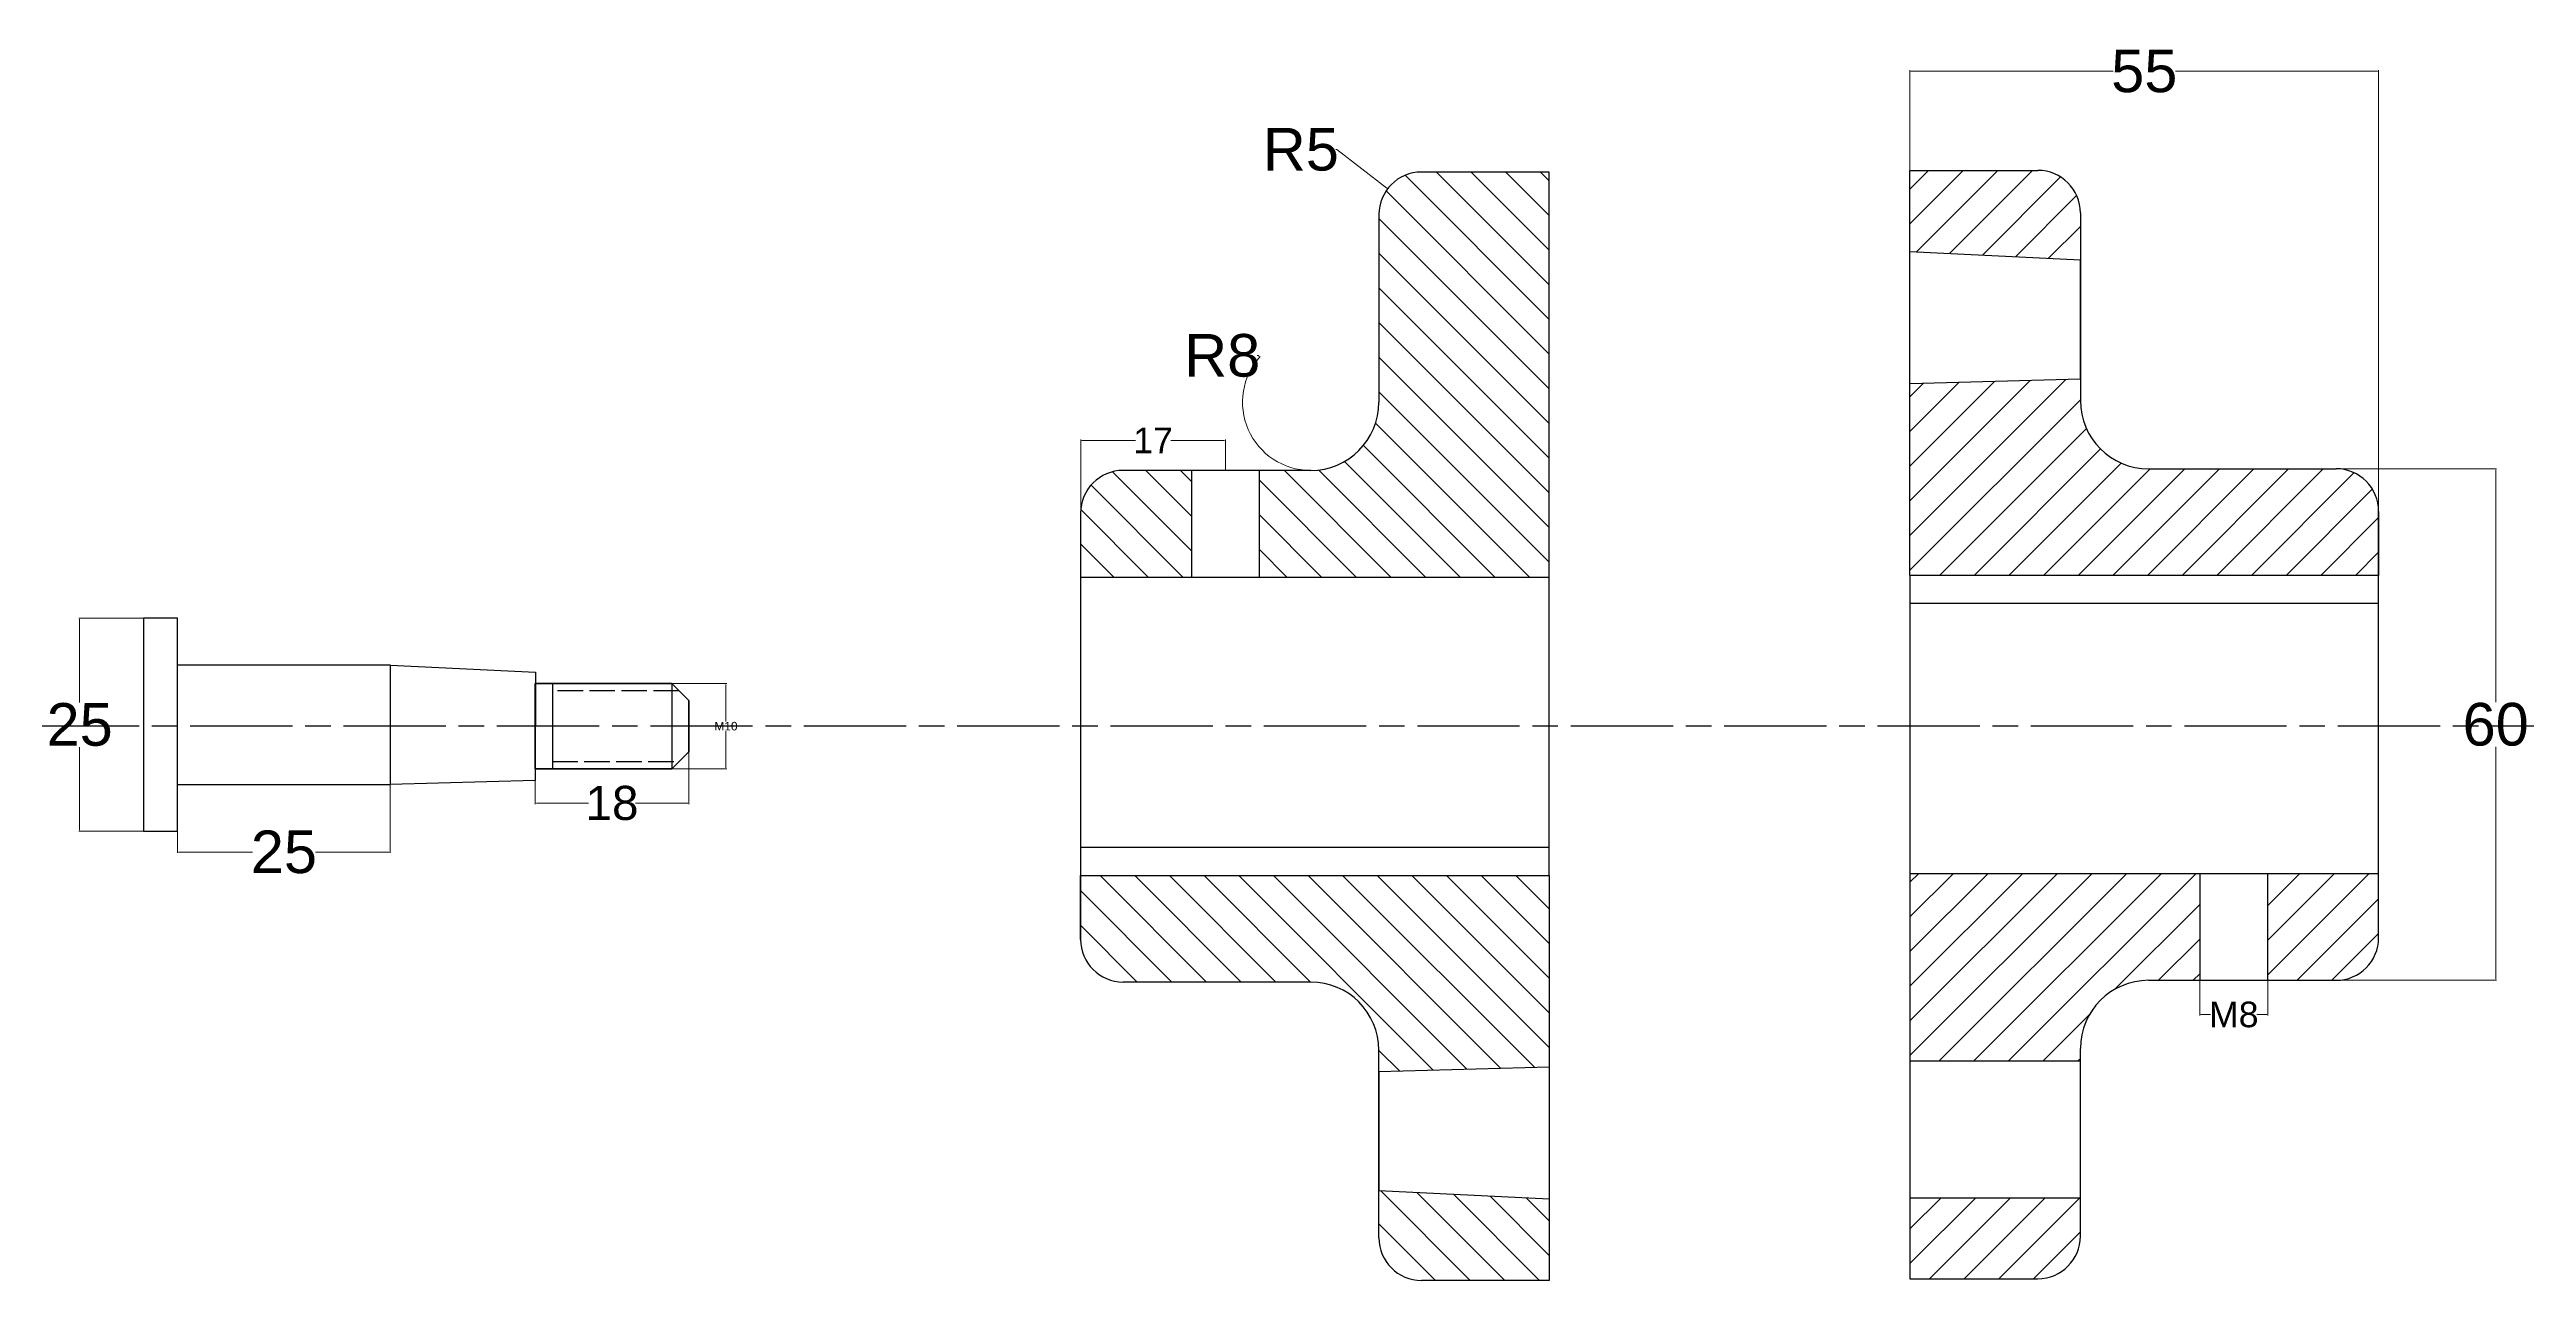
# Model space of a CAD drawing. Header units: inches. Extents: x -957 to 100, y -481 to 97.
# Drawn here: x -707.3 to -416.6, y -47.7 to 96.6 of the extents above; entities that cross this region are included whole.
import ezdxf

# ---------------------------------------------------------------- set-up
doc = ezdxf.new("R2010")
doc.units = ezdxf.units.IN
doc.header["$MEASUREMENT"] = 0
doc.linetypes.add('AM_ISO02W050x2', pattern=[3.75, 3, -0.75])
doc.linetypes.add('AM_ISO08W050', pattern=[18, 12, -1.5, 3, -1.5])
doc.layers.add('AM_5', color=3, linetype='Continuous', lineweight=15)
doc.styles.get("Standard").update_dxf_attribs({"font": 'arial.ttf'})
doc.dimstyles.new('AM_ANSI$0', dxfattribs={"dimtxt": 0.12, "dimasz": 0.12, "dimexe": 0.1, "dimexo": 0.05, "dimgap": 0.06, "dimtad": 0, "dimtih": 1, "dimtoh": 1, "dimdec": 4, "dimzin": 7, "dimdsep": 46, "dimtxsty": 'Standard', "dimcen": 0, "dimclrd": 256, "dimclre": 256, "dimclrt": 2, "dimadec": 0, "dimazin": 2, "dimtp": 0.1, "dimtm": 0.1, "dimtfac": 0.71, "dimtdec": 4, "dimtofl": 0, "dimtmove": 0, "dimatfit": 3, "dimfxl": 1, "dimtolj": 1, "dimtzin": 7, "dimlwd": -1, "dimlwe": -1, "dimarcsym": 1})
doc.dimstyles.new('AM_ANSI$4', dxfattribs={"dimtxt": 0.12, "dimasz": 0.12, "dimexe": 0.1, "dimexo": 0.05, "dimgap": 0.06, "dimtad": 0, "dimtih": 1, "dimtoh": 1, "dimdec": 4, "dimzin": 7, "dimdsep": 46, "dimtxsty": 'Standard', "dimcen": 0, "dimclrd": 256, "dimclre": 256, "dimclrt": 2, "dimadec": 0, "dimazin": 2, "dimtp": 0.1, "dimtm": 0.1, "dimtfac": 0.71, "dimtdec": 4, "dimtofl": 0, "dimtmove": 0, "dimatfit": 0, "dimfxl": 1, "dimtolj": 1, "dimtzin": 7, "dimlwd": -1, "dimlwe": -1, "dimarcsym": 1})

# ---------------------------------------------------------------- blocks, each defined once
blk = doc.blocks.new('*D23')
at = {"layer": 'AM_5', "linetype": 'ByBlock', "transparency": 16777216}
for p, q in [((-696.2841631009156, 29.93478716044967), (-703.8213110821001, 29.93478716044967)), ((-703.7213110821001, 29.81478716044967), (-703.7213110821001, 20.04765209905812)), ((-703.7213110821001, 5.05478716044966), (-703.7213110821001, 14.82192222184121)), ((-696.2841631009156, 4.934787160449661), (-703.8213110821001, 4.93478716044966))]:
    blk.add_line(p, q, dxfattribs=at)
at = {"layer": 'AM_5', "transparency": 16777216}
for points in [[(-703.7413110821001, 29.81478716044967), (-703.7013110821001, 29.81478716044967), (-703.7213110821001, 29.93478716044967)], [(-703.7413110821001, 5.05478716044966), (-703.7013110821001, 5.05478716044966), (-703.7213110821001, 4.93478716044966)]]:
    blk.add_solid(points, dxfattribs=at)
at = {"layer": 'Defpoints', "color": 0, "transparency": 16777216}
for p in [(-696.2341631009157, 29.93478716044967), (-703.7213110821001, 4.93478716044966), (-696.2341631009157, 4.934787160449661)]:
    blk.add_point(p, dxfattribs=at)
at = {"layer": 'AM_5', "color": 2, "transparency": 16777216, "insert": (-703.7213110821, 17.43478716044986), "char_height": 0.12, "attachment_point": 5}
blk.add_mtext('\\A1;{\\H5;25}', dxfattribs=at)
blk = doc.blocks.new('*D24')
at = {"layer": 'AM_5', "linetype": 'ByBlock', "transparency": 16777216}
for p, q in [((-692.2341631009155, 10.38478716044966), (-692.2341631009155, 2.395571501308419)), ((-667.2701634730945, 10.38424242467119), (-667.2701634730945, 2.395571501308419)), ((-692.1141631009154, 2.495571501308419), (-683.4547280891878, 2.495571501308419)), ((-667.3901634730945, 2.495571501308419), (-676.0495984848222, 2.495571501308419))]:
    blk.add_line(p, q, dxfattribs=at)
at = {"layer": 'AM_5', "transparency": 16777216}
for points in [[(-692.1141631009154, 2.515571501308419), (-692.1141631009154, 2.475571501308419), (-692.2341631009155, 2.495571501308419)], [(-667.3901634730945, 2.515571501308419), (-667.3901634730945, 2.475571501308419), (-667.2701634730945, 2.495571501308419)]]:
    blk.add_solid(points, dxfattribs=at)
at = {"layer": 'Defpoints', "color": 0, "transparency": 16777216}
for p in [(-692.2341631009155, 10.43478716044966), (-667.2701634730945, 10.4342424246712), (-667.2701634730945, 2.495571501308419)]:
    blk.add_point(p, dxfattribs=at)
at = {"layer": 'AM_5', "color": 2, "transparency": 16777216, "insert": (-679.752163287005, 2.495571501308419), "char_height": 0.12, "attachment_point": 5}
blk.add_mtext('\\A1;{\\H5;25}', dxfattribs=at)
blk = doc.blocks.new('*D26')
at = {"layer": 'AM_5', "linetype": 'ByBlock', "transparency": 16777216}
for p, q in [((-650.2521632870048, 12.20872889163067), (-650.2521632870048, 8.136018135959072)), ((-632.2521632870048, 14.20872889163053), (-632.2521632870048, 8.136018135959072)), ((-650.1321632870048, 8.236018135959071), (-643.9929272706337, 8.236018135959071)), ((-632.3721632870048, 8.236018135959071), (-638.5113993033759, 8.236018135959071))]:
    blk.add_line(p, q, dxfattribs=at)
at = {"layer": 'AM_5', "transparency": 16777216}
for points in [[(-650.1321632870048, 8.25601813595907), (-650.1321632870048, 8.216018135959072), (-650.2521632870048, 8.236018135959071)], [(-632.3721632870048, 8.25601813595907), (-632.3721632870048, 8.216018135959072), (-632.2521632870048, 8.236018135959071)]]:
    blk.add_solid(points, dxfattribs=at)
at = {"layer": 'Defpoints', "color": 0, "transparency": 16777216}
for p in [(-650.2521632870048, 12.25872889163067), (-632.2521632870048, 14.25872889163053), (-650.2521632870048, 8.236018135959071)]:
    blk.add_point(p, dxfattribs=at)
at = {"layer": 'AM_5', "color": 2, "transparency": 16777216, "insert": (-641.2521632870048, 8.236018135959071), "char_height": 0.12, "attachment_point": 5}
blk.add_mtext('\\A1;{\\H4;18}', dxfattribs=at)
blk = doc.blocks.new('*D27')
at = {"layer": 'AM_5', "linetype": 'ByBlock', "transparency": 16777216}
for p, q in [((-634.2021632870051, 22.25872889163067), (-627.7785592240024, 22.25872889163068)), ((-627.8785592240024, 22.13872889163068), (-627.8785592240024, 17.82930187935237)), ((-627.8785592240024, 12.37872889163068), (-627.8785592240024, 16.68815590390899)), ((-634.202163287005, 12.25872889163068), (-627.7785592240024, 12.25872889163068))]:
    blk.add_line(p, q, dxfattribs=at)
at = {"layer": 'AM_5', "transparency": 16777216}
for points in [[(-627.8985592240024, 22.13872889163068), (-627.8585592240024, 22.13872889163068), (-627.8785592240024, 22.25872889163068)], [(-627.8985592240024, 12.37872889163068), (-627.8585592240024, 12.37872889163068), (-627.8785592240024, 12.25872889163068)]]:
    blk.add_solid(points, dxfattribs=at)
at = {"layer": 'Defpoints', "color": 0, "transparency": 16777216}
for p in [(-634.252163287005, 22.25872889163067), (-634.2521632870049, 12.25872889163068), (-627.8785592240024, 12.25872889163068)]:
    blk.add_point(p, dxfattribs=at)
at = {"layer": 'AM_5', "color": 2, "transparency": 16777216, "insert": (-627.8785592240023, 17.25872889163085), "char_height": 0.12, "attachment_point": 5}
blk.add_mtext('\\A1;{\\H1;M10}', dxfattribs=at)
blk = doc.blocks.new('*D29')
at = {"layer": 'AM_5', "linetype": 'ByBlock', "transparency": 16777216}
for p, q in [((-488.9531392800518, 82.50567314506456), (-488.9531392800518, 94.18678908399997)), ((-488.8331392800518, 94.08678908399997), (-465.1130710672278, 94.08678908399997)), ((-434.0731392800518, 94.08678908399997), (-457.7932074928758, 94.08678908399997)), ((-433.9531392800518, 42.50567314506456), (-433.9531392800518, 94.18678908399997))]:
    blk.add_line(p, q, dxfattribs=at)
at = {"layer": 'AM_5', "transparency": 16777216}
for points in [[(-488.8331392800518, 94.10678908399997), (-488.8331392800518, 94.06678908399998), (-488.9531392800518, 94.08678908399997)], [(-434.0731392800518, 94.10678908399997), (-434.0731392800518, 94.06678908399998), (-433.9531392800518, 94.08678908399997)]]:
    blk.add_solid(points, dxfattribs=at)
at = {"layer": 'Defpoints', "color": 0, "transparency": 16777216}
for p in [(-433.9531392800518, 94.08678908399997), (-488.9531392800518, 82.45567314506457), (-433.9531392800518, 42.45567314506457)]:
    blk.add_point(p, dxfattribs=at)
at = {"layer": 'AM_5', "color": 2, "transparency": 16777216, "insert": (-461.4531392800518, 94.08678908399997), "char_height": 0.12, "attachment_point": 5}
blk.add_mtext('\\A1;{\\H5;55}', dxfattribs=at)
blk = doc.blocks.new('*D30')
at = {"layer": 'AM_5', "linetype": 'ByBlock', "transparency": 16777216}
for p, q in [((-454.9531392800518, -12.59432685493544), (-454.9531392800518, -16.66449302424744)), ((-446.9531392800518, -12.59432685493544), (-446.9531392800518, -16.66449302424744)), ((-454.8331392800518, -16.56449302424744), (-453.6765089935579, -16.56449302424744)), ((-447.0731392800518, -16.56449302424744), (-448.2297695665457, -16.56449302424744))]:
    blk.add_line(p, q, dxfattribs=at)
at = {"layer": 'AM_5', "transparency": 16777216}
for points in [[(-454.8331392800518, -16.54449302424744), (-454.8331392800518, -16.58449302424744), (-454.9531392800518, -16.56449302424744)], [(-447.0731392800518, -16.54449302424744), (-447.0731392800518, -16.58449302424744), (-446.9531392800518, -16.56449302424744)]]:
    blk.add_solid(points, dxfattribs=at)
at = {"layer": 'Defpoints', "color": 0, "transparency": 16777216}
for p in [(-454.9531392800518, -12.54432685493543), (-446.9531392800518, -12.54432685493543), (-446.9531392800518, -16.56449302424744)]:
    blk.add_point(p, dxfattribs=at)
at = {"layer": 'AM_5', "color": 2, "transparency": 16777216, "insert": (-450.9531392800518, -16.56449302424744), "char_height": 0.12, "attachment_point": 5}
blk.add_mtext('\\A1;{\\H3;M8}', dxfattribs=at)
blk = doc.blocks.new('*D31')
at = {"layer": 'AM_5', "linetype": 'ByBlock', "transparency": 16777216}
for p, q in [((-438.903139280052, 47.45567314506458), (-420.1188529399936, 47.45567314506459)), ((-420.2188529399937, 47.33567314506459), (-420.2188529399937, 20.06853808367304)), ((-420.2188529399937, -12.42432685493544), (-420.2188529399937, 14.84280820645612)), ((-438.903139280052, -12.54432685493544), (-420.1188529399936, -12.54432685493544))]:
    blk.add_line(p, q, dxfattribs=at)
at = {"layer": 'AM_5', "transparency": 16777216}
for points in [[(-420.2388529399936, 47.33567314506459), (-420.1988529399937, 47.33567314506459), (-420.2188529399937, 47.45567314506459)], [(-420.2388529399936, -12.42432685493544), (-420.1988529399937, -12.42432685493544), (-420.2188529399937, -12.54432685493544)]]:
    blk.add_solid(points, dxfattribs=at)
at = {"layer": 'Defpoints', "color": 0, "transparency": 16777216}
for p in [(-438.953139280052, 47.45567314506458), (-438.953139280052, -12.54432685493544), (-420.2188529399937, -12.54432685493544)]:
    blk.add_point(p, dxfattribs=at)
at = {"layer": 'AM_5', "color": 2, "transparency": 16777216, "insert": (-420.2188529399936, 17.45567314506469), "char_height": 0.12, "attachment_point": 5}
blk.add_mtext('\\A1;{\\H5;60}', dxfattribs=at)
blk = doc.blocks.new('*D33')
at = {"layer": 'AM_5', "linetype": 'ByBlock', "transparency": 16777216}
for p, q in [((-565.4332465602043, 60.72492266538296), (-565.5532465602043, 60.72492266538299)), ((-565.3434518966822, 60.64531790168729), (-565.4332465602043, 60.72492266538296))]:
    blk.add_line(p, q, dxfattribs=at)
blk.add_arc((-559.2673463317059, 55.2587288916306), 8, 137.7261732669743, 269.6419013780433, dxfattribs=at)
at = {"layer": 'AM_5', "transparency": 16777216}
blk.add_solid([(-565.3301844360662, 60.66028367894091), (-565.3567193572981, 60.63035212443367), (-565.2536572331603, 60.56571313799185)], dxfattribs=at)
at = {"layer": 'Defpoints', "color": 0, "transparency": 16777216}
for p in [(-565.2536572331603, 60.56571313799185), (-559.2673463317059, 55.2587288916306)]:
    blk.add_point(p, dxfattribs=at)
at = {"layer": 'AM_5', "color": 2, "transparency": 16777216, "insert": (-569.6497404210502, 60.72492266538299), "char_height": 0.12, "attachment_point": 5}
blk.add_mtext('\\A1;{\\H5;R8}', dxfattribs=at)
blk = doc.blocks.new('*D35')
at = {"layer": 'AM_5', "linetype": 'ByBlock', "transparency": 16777216}
for p, q in [((-556.1947544845088, 84.89289398821691), (-556.3147544845089, 84.89289398821694)), ((-550.326036080884, 80.37985649554602), (-556.1947544845088, 84.89289398821691))]:
    blk.add_line(p, q, dxfattribs=at)
at = {"layer": 'AM_5', "transparency": 16777216}
blk.add_solid([(-550.3138441761813, 80.39571075237873), (-550.3382279855869, 80.36400223871331), (-550.2309105398876, 80.30670506732926)], dxfattribs=at)
at = {"layer": 'Defpoints', "color": 0, "transparency": 16777216}
for p in [(-550.2309105398876, 80.30670506732926), (-546.267346331706, 77.25872889163062)]:
    blk.add_point(p, dxfattribs=at)
at = {"layer": 'AM_5', "color": 2, "transparency": 16777216, "insert": (-560.4248909101568, 84.892893988217), "char_height": 0.12, "attachment_point": 5}
blk.add_mtext('\\A1;{\\H5;R5}', dxfattribs=at)
blk = doc.blocks.new('*D37')
at = {"layer": 'AM_5', "linetype": 'ByBlock', "transparency": 16777216}
for p, q in [((-586.254394258941, 42.66838563278886), (-586.254394258941, 50.88396897275616)), ((-586.134394258941, 50.78396897275616), (-579.8283737059646, 50.78396897275616)), ((-569.387346331706, 50.78396897275616), (-575.6933668846823, 50.78396897275616)), ((-569.267346331706, 47.30872889163065), (-569.267346331706, 50.88396897275616))]:
    blk.add_line(p, q, dxfattribs=at)
at = {"layer": 'AM_5', "transparency": 16777216}
for points in [[(-586.134394258941, 50.80396897275616), (-586.134394258941, 50.76396897275615), (-586.254394258941, 50.78396897275616)], [(-569.387346331706, 50.80396897275616), (-569.387346331706, 50.76396897275615), (-569.267346331706, 50.78396897275616)]]:
    blk.add_solid(points, dxfattribs=at)
at = {"layer": 'Defpoints', "color": 0, "transparency": 16777216}
for p in [(-586.254394258941, 50.78396897275616), (-569.267346331706, 47.25872889163065), (-586.254394258941, 42.61838563278886)]:
    blk.add_point(p, dxfattribs=at)
at = {"layer": 'AM_5', "color": 2, "transparency": 16777216, "insert": (-577.7608702953235, 50.78396897275616), "char_height": 0.12, "attachment_point": 5}
blk.add_mtext('\\A1;{\\H3;17}', dxfattribs=at)

msp = doc.modelspace()

# ---------------------------------------------------------------- hatches: boundary and pattern name
h = msp.add_hatch()
h.set_pattern_fill('ANSI31', color=256, scale=23, angle=90)
h.set_pattern_definition([(135, (45.98481695529881, 0), (-2.032931995911324, -2.032931995911324), [])])
h.paths.add_polyline_path([(-531.267346331706, 82.25872889163065), (-546.267346331706, 82.25872889163065, 0.4142135623730951), (-551.267346331706, 77.25872889163065), (-551.267346331706, 55.25872889163065, -0.4142135623730951), (-559.267346331706, 47.25872889163065), (-565.267346331706, 47.25872889163065), (-565.267346331706, 34.75872889163065), (-531.267346331706, 34.75872889163065)])
h.paths.add_polyline_path([(-581.267346331706, 47.25872889163065, 0.4142135623730951), (-586.267346331706, 42.25872889163065), (-586.267346331706, 34.75872889163065), (-573.267346331706, 34.75872889163065), (-573.267346331706, 47.25872889163065)])
h.paths.add_polyline_path([(-586.267346331706, -0.2412711083693466), (-586.267346331706, -7.741271108369347, 0.4142135623730951), (-581.267346331706, -12.74127110836935), (-559.267346331706, -12.74127110836935, -0.4142135623730951), (-551.267346331706, -20.74127110836935), (-551.267346331706, -23.24127110836932), (-531.267346331706, -22.68558116467311), (-531.267346331706, -0.2412711083693608)])
edge = h.paths.add_edge_path()
edge.add_arc((-546.267346331706, -42.74127110836926), 5.000000000000085, 180.000000000001, 270)
edge.add_line((-546.267346331706, -47.74127110836935), (-531.267346331706, -47.74127110836936))
edge.add_line((-531.267346331706, -47.74127110836936), (-531.267346331706, -38.21057493660619))
edge.add_line((-531.267346331706, -38.21057493660619), (-551.267346331706, -37.2412711083693))
edge.add_line((-551.267346331706, -37.2412711083693), (-551.2673463317061, -42.74127110836935))
h = msp.add_hatch()
h.set_pattern_fill('ANSI31', color=256, scale=23)
h.set_pattern_definition([(45, (0, 0), (-2.032931995911324, 2.032931995911324), [])])
h.paths.add_polyline_path([(-473.9531392800518, 82.45567314506457), (-488.9531392800518, 82.45567314506457), (-488.9531392800518, 72.9249769733014), (-468.9531392800518, 71.95567314506454), (-468.9531392800518, 77.45567314506457, 0.4142135623730951)])
h.paths.add_polyline_path([(-468.9531392800518, 55.45567314506457), (-468.9531392800518, 57.95567314506454), (-488.9531392800518, 57.39998320136831), (-488.9531392800518, 34.95567314506457), (-433.9531392800518, 34.95567314506456), (-433.9531392800518, 42.45567314506457, 0.4142135623730951), (-438.9531392800518, 47.45567314506457), (-460.9531392800518, 47.45567314506457, -0.4142135623730951)])
h.paths.add_polyline_path([(-460.9531392800518, -12.54432685493543), (-454.9531392800518, -12.54432685493543), (-454.9531392800518, -0.04432685493543431), (-488.9531392800518, -0.04432685493543431), (-488.9531392800518, -22.04432685493548), (-468.9531392800518, -22.04432685493549), (-468.9531392800518, -20.54432685493543, -0.4142135623730953)])
h.paths.add_polyline_path([(-433.9531392800518, -7.544326854935434), (-433.9531392800518, -0.04432685493543431), (-446.9531392800518, -0.04432685493543431), (-446.9531392800518, -12.54432685493543), (-438.9531392800518, -12.54432685493543, 0.4142135623730951)])
edge = h.paths.add_edge_path()
edge.add_arc((-473.9531392800519, -42.54432685493536), 5.000000000000057, 270.0000000000015, 360)
edge.add_line((-468.9531392800518, -42.54432685493543), (-468.9531392800518, -38.04432685493549))
edge.add_line((-468.9531392800518, -38.04432685493549), (-488.9531392800518, -38.04432685493546))
edge.add_line((-488.9531392800518, -38.04432685493546), (-488.9531392800518, -47.54432685493542))
edge.add_line((-488.9531392800518, -47.54432685493542), (-473.9531392800518, -47.54432685493541))

# ---------------------------------------------------------------- linework, layer by layer
for p, q in [((-531.267346331706, 82.25872889163065), (-546.267346331706, 82.25872889163065)), ((-531.267346331706, 34.75872889163065), (-531.267346331706, 82.25872889163065)), ((-488.9531392800518, 82.45567314506457), (-473.9531392800518, 82.45567314506457)), ((-488.9531392800518, 34.95567314506457), (-488.9531392800518, 82.45567314506457)), ((-551.267346331706, 77.25872889163065), (-551.267346331706, 55.25872889163065)), ((-468.9531392800518, 77.45567314506457), (-468.9531392800518, 55.45567314506457)), ((-488.9531392800519, 72.9249769733014), (-468.9531392800518, 71.95567314506454)), ((-468.9531392800518, 57.95567314506454), (-468.9531392800518, 71.95567314506454)), ((-468.9531392800518, 57.95567314506454), (-488.9531392800519, 57.39998320136831)), ((-559.267346331706, 47.25872889163065), (-581.267346331706, 47.25872889163065)), ((-460.9531392800518, 47.45567314506457), (-438.9531392800518, 47.45567314506457)), ((-586.267346331706, 42.25872889163065), (-586.267346331706, 34.75872889163065)), ((-586.267346331706, 42.25872889163065), (-586.267346331706, -7.741271108369347)), ((-433.9531392800518, -7.544326854935434), (-433.9531392800518, 42.45567314506457)), ((-433.9531392800518, 42.45567314506457), (-433.9531392800518, 34.95567314506457)), ((-433.9531392800518, 34.95567314506457), (-488.9531392800518, 34.95567314506457)), ((-488.9531392800518, 34.95567314506457), (-488.9531392800518, -0.04432685493543431)), ((-586.267346331706, 34.75872889163065), (-531.267346331706, 34.75872889163065)), ((-531.267346331706, -0.2412711083693466), (-531.267346331706, 34.75872889163065)), ((-692.2341631009155, 29.93478716044966), (-696.2341631009155, 29.93478716044966)), ((-696.2341631009155, 29.93478716044966), (-696.2341631009155, 4.934787160449659)), ((-692.2341631009155, 24.43478716044966), (-692.2341631009155, 29.93478716044966)), ((-433.9531392800518, 31.65567314506456), (-488.9531392800518, 31.65567314506456)), ((-667.2341631009155, 24.43478716044966), (-692.2341631009155, 24.43478716044966)), ((-692.2341631009155, 4.934787160449659), (-692.2341631009156, 24.43478716044966)), ((-667.2341631009155, 24.43478716044966), (-650.2341631009153, 23.61087890644833)), ((-667.2341631009157, 10.43524267691066), (-667.2341631009155, 24.43478716044966)), ((-650.2341631009153, 23.61087890644833), (-650.2701634730943, 10.906578876813)), ((-650.2521632870048, 22.25872889163067), (-650.2521632870048, 12.25872889163067)), ((-634.2521632870048, 22.25872889163067), (-650.2379947093992, 22.25872889163067)), ((-648.2521632870048, 22.25872889163067), (-648.2521632870048, 12.25872889163067)), ((-634.2521632870048, 22.25872889163067), (-632.2521632870048, 20.25872889163078)), ((-634.2521632870048, 22.25872889163067), (-634.2521632870048, 12.25872889163067)), ((-632.2521632870047, 14.25872889163064), (-632.2521632870048, 20.25872889163078)), ((-650.2521632870048, 12.25872889163067), (-634.2521632870047, 12.25872889163067)), ((-634.2521632870047, 12.25872889163067), (-632.2521632870047, 14.25872889163064)), ((-692.2341631009155, 10.43478716044966), (-667.2701634730945, 10.4342424246712)), ((-650.2701634730943, 10.906578876813), (-667.2701634730945, 10.4342424246712)), ((-696.2341631009155, 4.934787160449659), (-692.2341631009155, 4.934787160449659)), ((-586.267346331706, 3.058728891630665), (-531.267346331706, 3.058728891630665)), ((-586.267346331706, -7.741271108369347), (-586.267346331706, -0.2412711083693466)), ((-586.267346331706, -0.2412711083693466), (-531.267346331706, -0.2412711083693466)), ((-531.267346331706, -0.2412711083693466), (-531.267346331706, -47.74127110836935)), ((-433.9531392800518, -0.04432685493543431), (-488.9531392800518, -0.04432685493543431)), ((-488.9531392800518, -0.04432685493543431), (-488.9531392800518, -47.54432685493543)), ((-433.9531392800518, -7.544326854935434), (-433.9531392800518, -0.04432685493543431)), ((-559.267346331706, -12.74127110836935), (-581.267346331706, -12.74127110836935)), ((-460.9531392800518, -12.54432685493543), (-438.9531392800518, -12.54432685493543)), ((-551.267346331706, -42.74127110836935), (-551.267346331706, -20.74127110836935)), ((-551.267346331706, -23.24127110836932), (-531.267346331706, -22.6855811646731)), ((-551.267346331706, -23.24127110836932), (-551.267346331706, -37.24127110836932)), ((-468.9531392800518, -22.04432685493548), (-488.9531392800518, -22.04432685493548)), ((-488.9531392800518, -22.04432685493548), (-488.9531392800518, -38.04432685493548)), ((-468.9531392800518, -42.54432685493543), (-468.9531392800518, -20.54432685493543)), ((-468.9531392800518, -38.04432685493548), (-468.9531392800518, -22.04432685493548)), ((-531.267346331706, -38.21057493660618), (-551.267346331706, -37.24127110836932)), ((-488.9531392800518, -38.04432685493548), (-468.9531392800518, -38.04432685493548)), ((-531.267346331706, -47.74127110836935), (-546.267346331706, -47.74127110836935)), ((-488.9531392800518, -47.54432685493543), (-473.9531392800518, -47.54432685493543))]:
    msp.add_line(p, q)
at = {"linetype": 'AM_ISO02W050x2'}
for p, q in [((-633.4021632870047, 21.40872889163067), (-648.2521632870049, 21.40872889163067)), ((-648.2521632870049, 13.10872889163067), (-633.4021632870047, 13.10872889163067))]:
    msp.add_line(p, q, dxfattribs=at)
at = {"linetype": 'AM_ISO08W050'}
msp.add_xline((-632.2521632870048, 17.25872889163065), (-1, 0), dxfattribs=at)
for points in [[(-565.267346331706, 47.25872889163065), (-573.267346331706, 47.25872889163065), (-573.267346331706, 34.75872889163065), (-565.267346331706, 34.75872889163065)], [(-454.9531392800518, -12.54432685493543), (-446.9531392800518, -12.54432685493543), (-446.9531392800518, -0.04432685493543431), (-454.9531392800518, -0.04432685493543333)]]:
    msp.add_lwpolyline(points, close=True)
for points in [[(-634.2521632870047, 12.25872889163067), (-650.2521632870048, 12.25872889163067), (-650.2521632870048, 22.25872889163067), (-634.2521632870048, 22.25872889163067)], [(-632.2521632870048, 20.25872889163078), (-632.2521632870048, 14.25872889163053)]]:
    msp.add_lwpolyline(points)
for centre, radius, start, end in [((-546.267346331706, 77.25872889163065), 5, 90, 180), ((-473.9531392800518, 77.45567314506457), 5, 0, 90), ((-559.267346331706, 55.25872889163065), 8, 270, 0), ((-460.9531392800518, 55.45567314506457), 8, 180, 270), ((-581.267346331706, 42.25872889163065), 5, 90, 180), ((-438.9531392800518, 42.45567314506457), 5, 0, 90), ((-581.267346331706, -7.741271108369347), 5, 180, 270), ((-438.9531392800518, -7.544326854935434), 5, 270, 0), ((-559.267346331706, -20.74127110836935), 8, 0, 90), ((-460.9531392800518, -20.54432685493543), 8, 90, 180), ((-546.267346331706, -42.74127110836935), 5, 180, 270), ((-473.9531392800518, -42.54432685493543), 5, 270, 0)]:
    msp.add_arc(centre, radius, start, end)

# ---------------------------------------------------------------- dimensions: what is measured, and where the dimension line sits
at = {"layer": 'AM_5'}
for base, p1, p2, text, picture, middle in [((-433.9531392800518, 94.08678908399997), (-488.9531392800518, 82.45567314506457), (-433.9531392800518, 42.45567314506457), '{\\H5;55}', '*D29', (-461.4531392800518, 94.08678908399997)), ((-586.254394258941, 50.78396897275616), (-569.267346331706, 47.25872889163065), (-586.254394258941, 42.61838563278886), '{\\H3;17}', '*D37', (-577.7608702953235, 50.78396897275616))]:
    dim = msp.add_linear_dim(base=base, p1=p1, p2=p2, text=text, dimstyle='AM_ANSI$0', override={"dimpost": ''}, dxfattribs=at)
    dim.commit()
    dim.dimension.update_dxf_attribs({"geometry": picture, "text_midpoint": middle})
for center, mpoint, text, picture, middle in [((-546.267346331706, 77.25872889163062), (-550.2309105398876, 80.30670506732926), '{\\H5;R5}', '*D35', (-560.4248909101568, 84.892893988217)), ((-559.2673463317059, 55.2587288916306), (-565.2536572331603, 60.56571313799185), '{\\H5;R8}', '*D33', (-569.6497404210502, 60.72492266538299))]:
    dim = msp.add_radius_dim(center=center, mpoint=mpoint, text=text, dimstyle='AM_ANSI$4', override={"dimpost": ''}, dxfattribs=at)
    dim.commit()
    dim.dimension.update_dxf_attribs({"geometry": picture, "text_midpoint": middle, "dimtype": 164})
for base, p1, p2, angle, text, picture, middle in [((-420.2188529399937, -12.54432685493544), (-438.9531392800518, 47.45567314506457), (-438.9531392800518, -12.54432685493543), 90.00000000000001, '{\\H5;60}', '*D31', (-420.2188529399936, 17.45567314506469)), ((-703.7213110821001, 4.93478716044966), (-696.2341631009155, 29.93478716044966), (-696.2341631009155, 4.934787160449659), 90, '{\\H5;25}', '*D23', (-703.7213110821, 17.43478716044986)), ((-627.8785592240024, 12.25872889163068), (-634.2521632870048, 22.25872889163067), (-634.2521632870047, 12.25872889163067), 90, '{\\H1;M10}', '*D27', (-627.8785592240023, 17.25872889163085)), ((-650.2521632870048, 8.236018135959071), (-632.2521632870048, 14.25872889163053), (-650.2521632870048, 12.25872889163067), 1.131887686614709e-13, '{\\H4;18}', '*D26', (-641.2521632870048, 8.236018135959071)), ((-667.2701634730945, 2.495571501308419), (-692.2341631009155, 10.43478716044966), (-667.2701634730945, 10.4342424246712), 1.131887686614709e-13, '{\\H5;25}', '*D24', (-679.752163287005, 2.495571501308419)), ((-446.9531392800518, -16.56449302424744), (-454.9531392800518, -12.54432685493543), (-446.9531392800518, -12.54432685493543), 1.131887686614709e-13, '{\\H3;M8}', '*D30', (-450.9531392800518, -16.56449302424744))]:
    dim = msp.add_linear_dim(base=base, p1=p1, p2=p2, angle=angle, text=text, dimstyle='AM_ANSI$0', override={"dimpost": ''}, dxfattribs=at)
    dim.commit()
    dim.dimension.update_dxf_attribs({"geometry": picture, "text_midpoint": middle})

doc.saveas('drawing.dxf')
